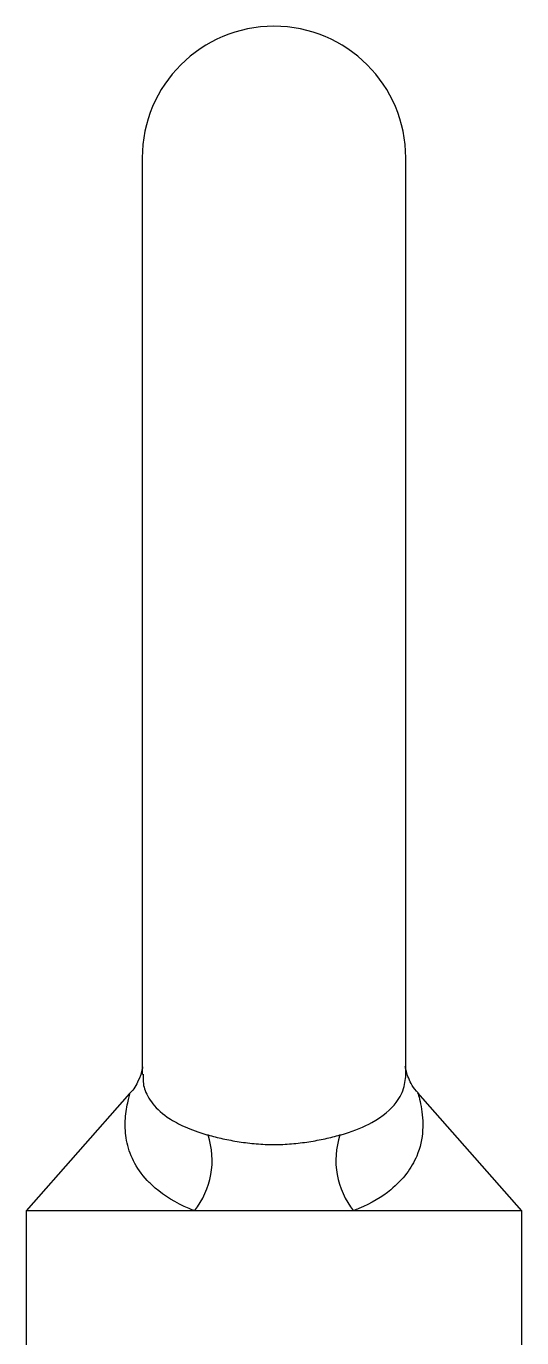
# Paper-space layout '_Right' of a CAD drawing. Header units: inches. Extents: x -10.2 to 6.6, y -6.2 to 9.3.
# Drawn here: x -0.47 to 0.47, y 6.834 to 9.325 of the extents above; entities that cross this region are included whole.
import ezdxf

# ---------------------------------------------------------------- set-up
doc = ezdxf.new("R2010")
doc.units = ezdxf.units.IN
doc.header["$MEASUREMENT"] = 0

psp = doc.layouts.new('_Right')

# ---------------------------------------------------------------- linework, layer by layer
at = {"color": 7, "linetype": 'Continuous', "lineweight": 25}
for p, q in [((-0.25, 9.0753), (-0.25, 7.3338)), ((0.25, 7.3326), (0.25, 9.0753)), ((-0.274, 7.298), (-0.47, 7.0753)), ((0.47, 7.0753), (0.2729, 7.2993)), ((-0.47, 7.0753), (-0.47, 6.6135)), ((0.47, 7.0753), (-0.47, 7.0753)), ((0.47, 6.6109), (0.47, 7.0753))]:
    psp.add_line(p, q, dxfattribs=at)
for centre, radius, start, end in [((0, 9.0753), 0.25, 0, 180), ((-0.2699, 7.171), 0.1526, 321.169, 18.4124), ((0.2699, 7.171), 0.1526, 161.5876, 218.831)]:
    psp.add_arc(centre, radius, start, end, dxfattribs=at)
for points, knots in [([(-0.2491, 7.3488), (-0.2492, 7.3486), (-0.2493, 7.348), (-0.2497, 7.3458), (-0.2516, 7.337), (-0.2579, 7.3202), (-0.2661, 7.3049), (-0.2736, 7.2986), (-0.274, 7.2983)], [0, 0, 0, 0, 0.032602, 0.084505, 0.159057, 0.506196, 0.976299, 1, 1, 1, 1]), ([(0.2732, 7.2995), (0.2721, 7.3005), (0.2668, 7.3056), (0.2605, 7.3162), (0.2544, 7.3288), (0.2515, 7.338), (0.2501, 7.3435), (0.2497, 7.3458), (0.2494, 7.3471), (0.2492, 7.3482), (0.2491, 7.3491), (0.2491, 7.3491), (0.2491, 7.349)], [0, 0, 0, 0, 0.055695, 0.283617, 0.465893, 0.598196, 0.656915, 0.690072, 0.719832, 0.763555, 0.849915, 1, 1, 1, 1]), ([(-0.1251, 7.2192), (-0.1163, 7.2168), (-0.1069, 7.2144), (-0.0871, 7.21), (-0.0767, 7.208), (-0.0555, 7.2047), (-0.0446, 7.2034), (-0.0225, 7.2016), (-0.0111, 7.2011), (0.0112, 7.2011), (0.0223, 7.2016), (0.0444, 7.2034), (0.0555, 7.2047), (0.0767, 7.208), (0.087, 7.21), (0.1068, 7.2144), (0.1163, 7.2168), (0.1251, 7.2192)], [0, 0, 0, 0, 0.125, 0.125, 0.25, 0.25, 0.375, 0.375, 0.5, 0.5, 0.625, 0.625, 0.75, 0.75, 0.875, 0.875, 1, 1, 1, 1])]:
    psp.add_open_spline(points, degree=3, knots=knots, dxfattribs=at)
at = {"color": 8, "linetype": 'Continuous', "lineweight": 25}
for points, knots in [([(-0.2481, 7.335), (-0.2486, 7.3273), (-0.2495, 7.313), (-0.2348, 7.2814), (-0.2096, 7.2564), (-0.1744, 7.236), (-0.146, 7.2251), (-0.1279, 7.22), (-0.1251, 7.2192)], [0, 0, 0, 0, 0.248127, 0.464034, 0.686219, 0.82719, 0.973459, 1, 1, 1, 1]), ([(0.1251, 7.2192), (0.128, 7.22), (0.1516, 7.2267), (0.1972, 7.2458), (0.2334, 7.2783), (0.2488, 7.3107), (0.2504, 7.334), (0.2499, 7.339), (0.2498, 7.3395)], [0, 0, 0, 0, 0.026886, 0.220566, 0.514759, 0.742414, 0.974675, 1, 1, 1, 1]), ([(-0.151, 7.0753), (-0.1543, 7.0766), (-0.1839, 7.0885), (-0.2151, 7.108), (-0.2478, 7.1394), (-0.2686, 7.1696), (-0.2792, 7.202), (-0.2832, 7.2338), (-0.2815, 7.2641), (-0.2744, 7.2942), (-0.2736, 7.2965), (-0.2732, 7.2974)], [0, 0, 0, 0, 0.0237894, 0.2133805, 0.2746255, 0.4183941, 0.5624198, 0.6310213, 0.7676331, 0.9037212, 1, 1, 1, 1]), ([(0.2727, 7.2991), (0.2727, 7.2993), (0.2725, 7.3), (0.2751, 7.2916), (0.2808, 7.2681), (0.2845, 7.2282), (0.2726, 7.1722), (0.2341, 7.1193), (0.1821, 7.0877), (0.1544, 7.0767), (0.151, 7.0753)], [0, 0, 0, 0, 0.016304, 0.1004472, 0.1884204, 0.3653624, 0.5460623, 0.8002132, 0.9752742, 1, 1, 1, 1])]:
    psp.add_open_spline(points, degree=3, knots=knots, dxfattribs=at)

doc.saveas('drawing.dxf')
